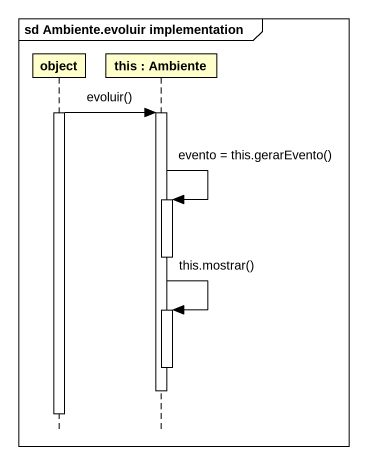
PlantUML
@startuml
mainframe sd Ambiente.evoluir implementation
hide footbox
participant "object" as object_
participant "this : Ambiente" as this

activate object_
object_ -> this : evoluir()
activate this
this -> this : evento = this.gerarEvento()
activate this
deactivate this
this -> this : this.mostrar()
activate this
deactivate this
deactivate this
deactivate object_
@enduml
